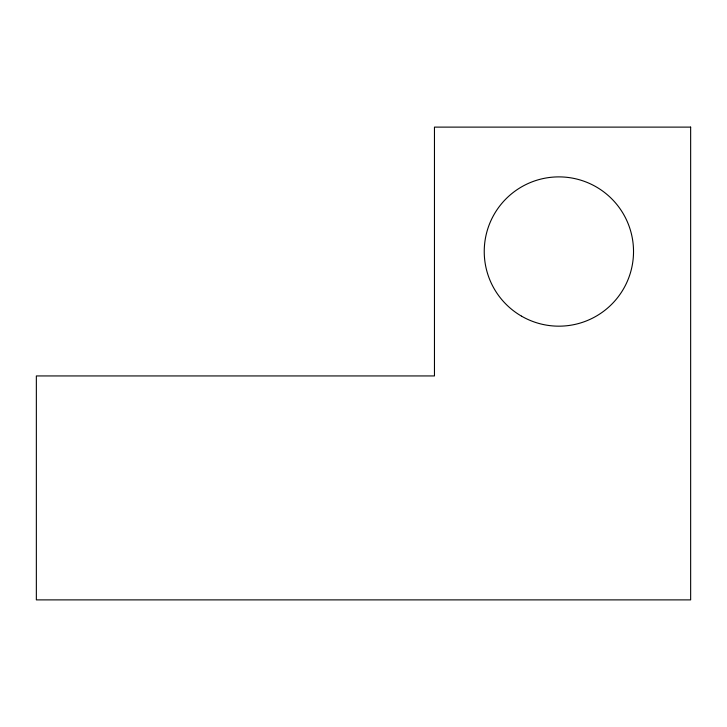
<?xml version="1.0" encoding="UTF-8"?>
<svg xmlns="http://www.w3.org/2000/svg" width="727" height="727" viewBox="0 0 727 727"><rect width="100%" height="100%" fill="white"/><g stroke="black" fill="none" stroke-linecap="round" stroke-linejoin="round"><path stroke-width="1.09" d="M690.65 127.116L434.464 127.116L434.464 375.941L36.35 375.941L36.35 599.884L690.65 599.884L690.65 127.116M521.559 316.172A74.645 74.645 0 0 0 633.526 251.533A74.645 74.645 0 0 0 521.559 186.884A74.645 74.645 0 0 0 521.559 316.172"/></g></svg>
